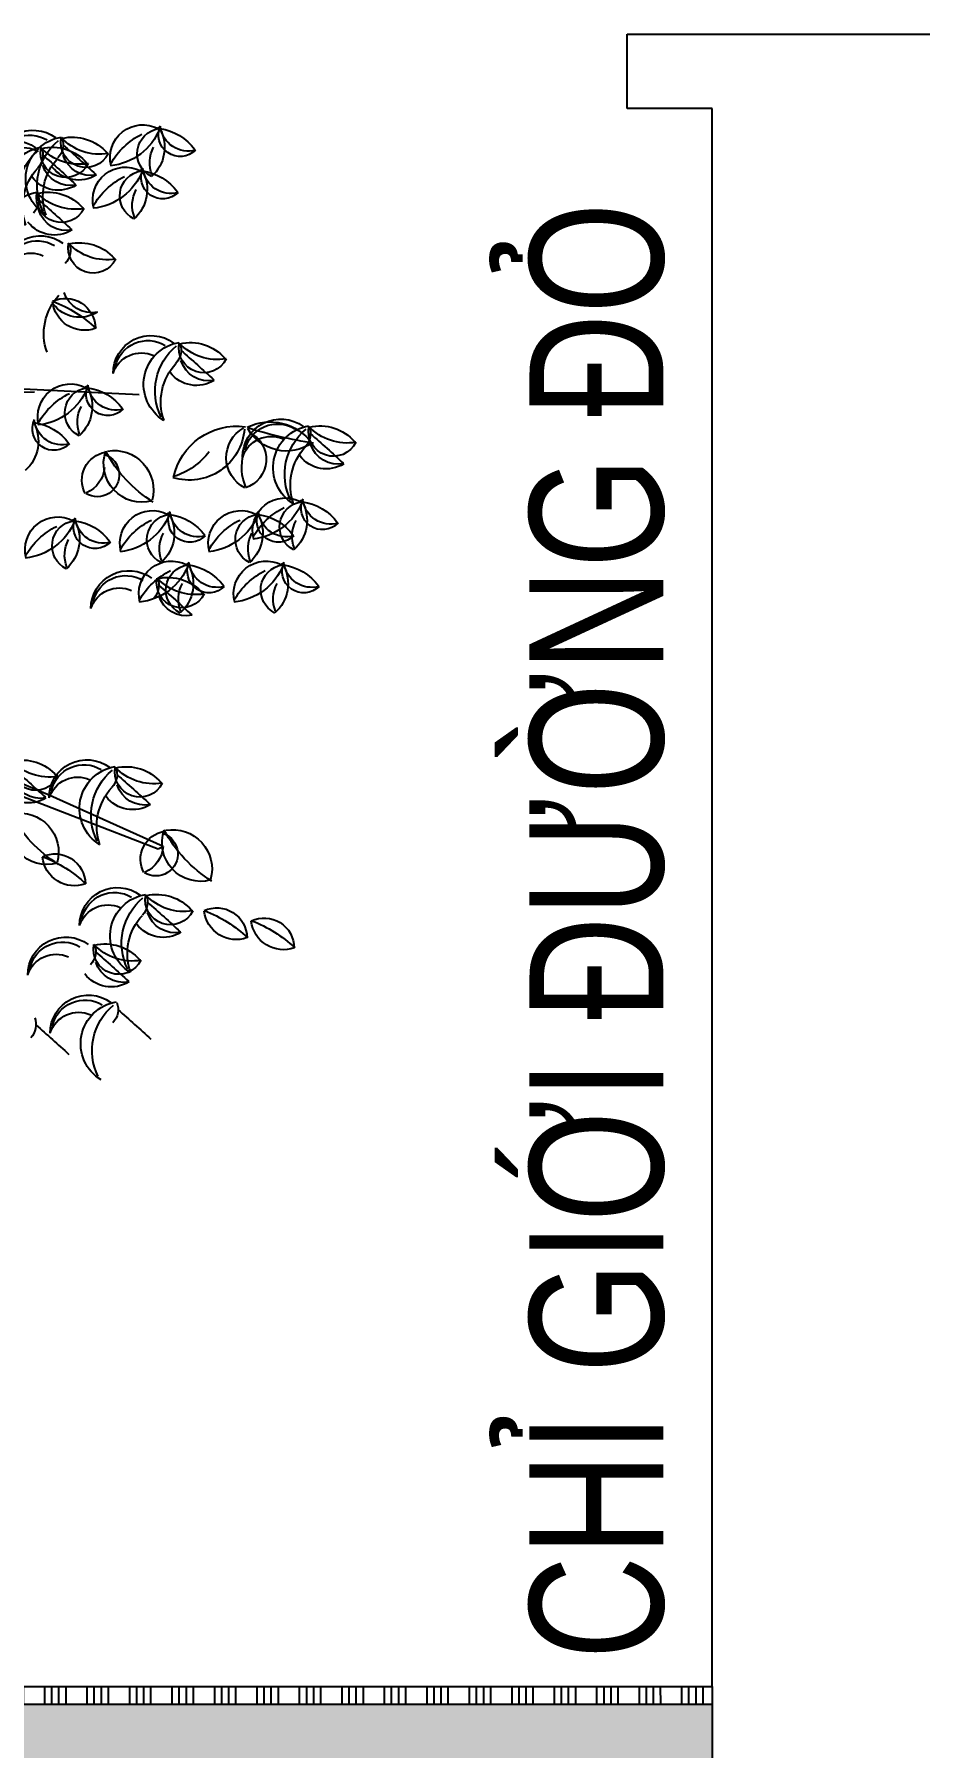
# Model space of a CAD drawing. Header units: metres. Extents: x 563124 to 573994, y 2062953 to 2068466.
# Drawn here: x 572955.2 to 572995.4, y 2065774 to 2065850.9 of the extents above; entities that cross this region are included whole.
import ezdxf

# ---------------------------------------------------------------- set-up
doc = ezdxf.new("R2010")
doc.units = ezdxf.units.M
doc.linetypes.add('ACAD_ISO06W100', pattern=[36, 24, -3, 0, -3, 0, -3, 0, -3])
for name, color, linetype in [('00 - hatch GT', 8, 'CONTINUOUS'), ('A', 7, 'CONTINUOUS'), ('GHICHUGIAOTHONG', 7, 'CONTINUOUS'), ('MC2', 9, 'CONTINUOUS'), ('MCN', 7, 'CONTINUOUS'), ('moi', 7, 'CONTINUOUS'), ('Muong', 5, 'CONTINUOUS')]:
    doc.layers.add(name, color=color, linetype=linetype)
doc.layers.add('Kichthuoc', color=86, linetype='CONTINUOUS', lineweight=25)
doc.styles.add('KTEN', font='VHAVAN.ttf')

# ---------------------------------------------------------------- blocks, each defined once
blk = doc.blocks.new('cay')
at = {"layer": 'A', "color": 86, "ltscale": 5}
for p, q in [((2.333, 13.071), (5.613, 12.909)), ((2.374, 12.903), (4.538, 12.937)), ((4.696, 8.791), (2.591, 9.667)), ((2.639, 9.467), (5.808, 8.244)), ((5.859, 8.265), (4.696, 8.791)), ((5.808, 8.244), (5.859, 8.265))]:
    blk.add_line(p, q, dxfattribs=at)
at = {"layer": 'A', "color": 86, "ltscale": 5, "extrusion": (0, 0, -1)}
for centre, major_axis, start_param, end_param in [((5.651, 15.344), (-0.238, 0.238), 5.238447, 7.555786), ((6.033, 15.577), (0.157, 0.157), 1.563048, 4.361475), ((4.316, 15.131), (0.276, 0.276), 3.927321, 6.134038), ((4.523, 15.235), (-0.276, 0.276), 5.498117, 7.704834), ((4.491, 15.232), (-0.242, 0.242), 5.711118, 7.611277), ((4.883, 15.125), (0.308, 0.308), 2.902039, 5.33862), ((5.167, 15.055), (-0.426, 0.426), 5.038191, 6.379846), ((4.631, 15.477), (-0.142, 0.142), 1.991008, 3.10573), ((5.066, 15.5), (0.182, 0.182), 1.244566, 4.118135), ((5.206, 15.916), (-0.38, 0.38), 3.758538, 4.745756), ((4.927, 15.082), (-0.334, 0.334), 0.556112, 1.642752), ((5.253, 15.872), (-0.436, 0.436), 2.738079, 3.818561), ((5.979, 14.904), (-0.537, 0.537), 6.017703, 6.605402), ((5.854, 15.383), (0.185, 0.185), 2.812715, 5.344999), ((5.471, 15.45), (-0.285, 0.285), 1.860342, 3.201623), ((5.817, 15.645), (0.00665, 0.00665), 3.545106, 7.450468), ((5.755, 15.113), (0.377, 0.377), -0.652013, 0.156712), ((6.117, 15.699), (-0.204, 0.204), 3.664091, 5.357812), ((4.426, 15.14), (-0.217, 0.217), 5.809939, 7.49128), ((4.675, 15.021), (-0.308, 0.308), 4.472835, 6.909417), ((4.96, 14.951), (-0.426, 0.426), 5.038191, 6.379846), ((4.424, 15.373), (0.142, 0.142), 0.420212, 1.534934), ((4.858, 15.396), (0.182, 0.182), 1.244566, 4.118135), ((5.202, 14.945), (0.409, 0.409), 3.587724, 4.676526), ((4.998, 15.812), (0.38, 0.38), 2.187742, 3.17496), ((4.719, 14.978), (-0.334, 0.334), 0.556112, 1.642752), ((-4.557, 4.784), (9.908, 9.908), -0.070986, -0.038668), ((-4.349, 4.887), (-9.908, 9.908), 1.49981, 1.532128), ((5.116, 15.458), (0.211, 0.211), 2.160582, 3.622054), ((5.116, 15.458), (0.211, 0.211), 2.160582, 3.622054), ((6.059, 15.289), (-0.239, 0.239), 5.123508, 5.994445), ((4.995, 14.841), (0.409, 0.409), 3.587724, 4.676526), ((4.784, 15.351), (0.242, 0.242), 1.795823, 3.271524), ((4.908, 15.354), (0.211, 0.211), 2.160582, 3.622054), ((4.908, 15.354), (0.211, 0.211), 2.160582, 3.622054), ((4.992, 15.455), (-0.242, 0.242), 3.366619, 4.84232), ((5.472, 14.909), (0.238, 0.238), 3.667651, 5.98499), ((5.074, 15.436), (-0.436, 0.436), 2.738079, 3.818561), ((5.8, 14.469), (0.537, 0.537), 4.446906, 5.034605), ((5.675, 14.948), (-0.185, 0.185), 4.383511, 6.915795), ((5.292, 15.015), (-0.285, 0.285), 1.860342, 3.201623), ((5.854, 15.142), (0.157, 0.157), 1.563048, 4.361475), ((5.638, 15.21), (-0.00665, 0.00665), 5.115902, 9.021265), ((5.576, 14.678), (-0.377, 0.377), 0.918783, 1.727508), ((5.938, 15.264), (0.204, 0.204), 2.093295, 3.787016), ((4.633, 14.559), (-0.308, 0.308), 4.472835, 6.909417), ((4.381, 14.911), (0.142, 0.142), 0.420212, 1.534934), ((4.816, 14.934), (-0.182, 0.182), 2.815363, 5.688932), ((4.956, 15.35), (0.38, 0.38), 2.187742, 3.17496), ((4.677, 14.517), (-0.334, 0.334), 0.556112, 1.642752), ((5.88, 14.854), (0.239, 0.239), 3.552711, 4.423649), ((-4.599, 4.322), (-9.908, 9.908), 1.49981, 1.532128), ((4.866, 14.893), (0.211, 0.211), 2.160582, 3.622054), ((4.866, 14.893), (0.211, 0.211), 2.160582, 3.622054), ((4.742, 14.89), (-0.242, 0.242), 3.366619, 4.84232), ((4.598, 14.15), (-0.276, 0.276), 5.498117, 7.704834), ((4.566, 14.147), (-0.242, 0.242), 5.711118, 7.611277), ((4.706, 14.392), (0.142, 0.142), 0.420212, 1.534934), ((5.141, 14.415), (-0.182, 0.182), 2.815363, 5.688932), ((5.281, 14.831), (0.38, 0.38), 2.187742, 3.17496), ((5.002, 13.997), (-0.334, 0.334), 0.556112, 1.642752), ((4.501, 14.056), (0.217, 0.217), 4.239143, 5.920483), ((5.212, 13.536), (0.409, 0.409), 3.587724, 4.676526), ((4.853, 13.586), (0.22, 0.22), -1.216832, 0.772059), ((5.126, 14.049), (0.211, 0.211), 2.160582, 3.622054), ((5.126, 14.049), (0.211, 0.211), 2.160582, 3.622054), ((5.052, 13.901), (-0.234, 0.234), 3.579392, 5.381695), ((4.23, 12.59), (-0.97, 0.97), 1.156858, 1.539962), ((5.002, 14.046), (0.242, 0.242), 1.795823, 3.271524), ((5.735, 13.125), (-0.276, 0.276), 5.498117, 7.704834), ((5.703, 13.122), (-0.242, 0.242), 5.711118, 7.611277), ((6.094, 13.015), (0.308, 0.308), 2.902039, 5.33862), ((6.379, 12.945), (0.426, 0.426), 3.467395, 4.80905), ((5.843, 13.367), (0.142, 0.142), 0.420212, 1.534934), ((6.277, 13.39), (0.182, 0.182), 1.244566, 4.118135), ((6.417, 13.806), (0.38, 0.38), 2.187742, 3.17496), ((6.138, 12.972), (-0.334, 0.334), 0.556112, 1.642752), ((5.637, 13.031), (0.217, 0.217), 4.239143, 5.920483), ((6.414, 12.835), (-0.409, 0.409), 5.158521, 6.247323), ((-3.138, 2.777), (-9.908, 9.908), 1.49981, 1.532128), ((6.327, 13.348), (0.211, 0.211), 2.160582, 3.622054), ((6.327, 13.348), (0.211, 0.211), 2.160582, 3.622054), ((4.908, 12.682), (-0.238, 0.238), 5.238447, 7.555786), ((6.203, 13.345), (0.242, 0.242), 1.795823, 3.271524), ((4.51, 13.21), (0.436, 0.436), 1.167283, 2.247765), ((5.236, 12.242), (-0.537, 0.537), 6.017703, 6.605402), ((5.111, 12.721), (0.185, 0.185), 2.812715, 5.344999), ((4.728, 12.788), (0.285, 0.285), 0.289545, 1.630827), ((5.291, 12.915), (-0.157, 0.157), 3.133844, 5.932271), ((5.074, 12.983), (-0.00665, 0.00665), 5.115902, 9.021265), ((5.012, 12.451), (0.377, 0.377), -0.652013, 0.156712), ((5.374, 13.037), (-0.204, 0.204), 3.664091, 5.357812), ((5.316, 12.627), (-0.239, 0.239), 5.123508, 5.994445), ((7.066, 12.268), (-0.276, 0.276), 5.498117, 7.704834), ((6.958, 12.098), (-0.375, 0.375), 0.326398, 1.725779), ((4.175, 12.43), (-0.285, 0.285), 1.860342, 3.201623), ((4.738, 12.558), (0.157, 0.157), 1.563048, 4.361475), ((4.459, 12.094), (-0.377, 0.377), 0.918783, 1.727508), ((4.822, 12.68), (0.204, 0.204), 2.093295, 3.787016), ((6.127, 12.599), (0.402, 0.402), 0.86234, 2.652855), ((6.615, 11.923), (0.468, 0.468), 4.128775, 5.634405), ((6.857, 12.262), (-0.247, 0.247), 4.396524, 6.561294), ((7.034, 12.265), (-0.242, 0.242), 5.711118, 7.611277), ((6.609, 12.244), (0.218, 0.218), -0.325702, 2.039209), ((8.048, 16.711), (3.075, 3.075), 2.505018, 2.664447), ((7.127, 12.789), (0.325, 0.325), 1.757159, 3.40724), ((7.425, 12.158), (-0.308, 0.308), 4.472835, 6.909417), ((7.71, 12.088), (0.426, 0.426), 3.467395, 4.80905), ((7.174, 12.51), (0.142, 0.142), 0.420212, 1.534934), ((7.609, 12.533), (-0.182, 0.182), 2.815363, 5.688932), ((7.749, 12.949), (0.38, 0.38), 2.187742, 3.17496), ((7.47, 12.115), (-0.334, 0.334), 0.556112, 1.642752), ((-1.807, 1.92), (-9.908, 9.908), 1.49981, 1.532128), ((5.642, 12.198), (0.279, 0.279), 2.088759, 4.264312), ((6.482, 12.972), (0.971, 0.971), 2.912087, 3.439363), ((5.355, 11.93), (-0.286, 0.286), 0.614746, 2.622486), ((5.741, 12.781), (-0.53, 0.53), 3.01483, 3.620465), ((6.969, 12.173), (0.217, 0.217), 4.239143, 5.920483), ((7.745, 11.978), (-0.409, 0.409), 5.158521, 6.247323), ((7.659, 12.491), (0.211, 0.211), 2.160582, 3.622054), ((7.659, 12.491), (0.211, 0.211), 2.160582, 3.622054), ((5.316, 12.03), (-0.206, 0.206), 5.007198, 6.905219), ((5.183, 12.084), (-0.159, 0.159), 1.150101, 4.47849), ((4.941, 12.189), (0.225, 0.225), 0.874292, 1.93343), ((7.163, 12.16), (0.351, 0.351), 3.505368, 4.213137), ((7.535, 12.488), (-0.242, 0.242), 3.366619, 4.84232), ((7.115, 11.511), (-0.238, 0.238), 5.238447, 7.555786), ((6.717, 12.038), (0.436, 0.436), 1.167283, 2.247765), ((7.318, 11.549), (0.185, 0.185), 2.812715, 5.344999), ((6.935, 11.616), (0.285, 0.285), 0.289545, 1.630827), ((7.498, 11.743), (0.157, 0.157), 1.563048, 4.361475), ((7.281, 11.812), (-0.00665, 0.00665), 5.115902, 9.021265), ((7.219, 11.279), (0.377, 0.377), -0.652013, 0.156712), ((7.581, 11.866), (0.204, 0.204), 2.093295, 3.787016), ((4.777, 11.316), (0.238, 0.238), 3.667651, 5.98499), ((5.159, 11.549), (0.157, 0.157), 1.563048, 4.361475), ((4.943, 11.617), (-0.00665, 0.00665), 5.115902, 9.021265), ((5.243, 11.671), (0.204, 0.204), 2.093295, 3.787016), ((5.751, 11.381), (0.238, 0.238), 3.667651, 5.98499), ((5.353, 11.908), (-0.436, 0.436), 2.738079, 3.818561), ((6.079, 10.941), (0.537, 0.537), 4.446906, 5.034605), ((5.954, 11.419), (-0.185, 0.185), 4.383511, 6.915795), ((5.571, 11.486), (0.285, 0.285), 0.289545, 1.630827), ((6.134, 11.614), (0.157, 0.157), 1.563048, 4.361475), ((5.917, 11.682), (-0.00665, 0.00665), 5.115902, 9.021265), ((5.855, 11.15), (-0.377, 0.377), 0.918783, 1.727508), ((6.217, 11.736), (0.204, 0.204), 2.093295, 3.787016), ((6.66, 11.381), (0.238, 0.238), 3.667651, 5.98499), ((6.263, 11.908), (-0.436, 0.436), 2.738079, 3.818561), ((6.989, 10.941), (0.537, 0.537), 4.446906, 5.034605), ((6.863, 11.419), (-0.185, 0.185), 4.383511, 6.915795), ((6.48, 11.486), (0.285, 0.285), 0.289545, 1.630827), ((7.443, 11.07), (0.537, 0.537), 4.446906, 5.034605), ((7.043, 11.614), (0.157, 0.157), 1.563048, 4.361475), ((6.827, 11.682), (-0.00665, 0.00665), 5.115902, 9.021265), ((6.764, 11.15), (-0.377, 0.377), 0.918783, 1.727508), ((7.127, 11.736), (0.204, 0.204), 2.093295, 3.787016), ((4.379, 11.843), (-0.436, 0.436), 2.738079, 3.818561), ((5.105, 10.876), (0.537, 0.537), 4.446906, 5.034605), ((4.98, 11.354), (0.185, 0.185), 2.812715, 5.344999), ((4.597, 11.421), (0.285, 0.285), 0.289545, 1.630827), ((4.881, 11.085), (-0.377, 0.377), 0.918783, 1.727508), ((6.159, 11.325), (0.239, 0.239), 3.552711, 4.423649), ((7.069, 11.325), (0.239, 0.239), 3.552711, 4.423649), ((7.523, 11.455), (-0.239, 0.239), 5.123508, 5.994445), ((5.185, 11.26), (0.239, 0.239), 3.552711, 4.423649), ((5.508, 10.71), (0.276, 0.276), 3.927321, 6.134038), ((5.946, 10.862), (-0.238, 0.238), 5.238447, 7.555786), ((5.548, 11.389), (-0.436, 0.436), 2.738079, 3.818561), ((6.274, 10.421), (0.537, 0.537), 4.446906, 5.034605), ((6.149, 10.9), (-0.185, 0.185), 4.383511, 6.915795), ((5.766, 10.967), (0.285, 0.285), 0.289545, 1.630827), ((6.329, 11.094), (-0.157, 0.157), 3.133844, 5.932271), ((6.112, 11.163), (-0.00665, 0.00665), 5.115902, 9.021265), ((6.05, 10.63), (0.377, 0.377), -0.652013, 0.156712), ((6.412, 11.217), (-0.204, 0.204), 3.664091, 5.357812), ((6.92, 10.862), (-0.238, 0.238), 5.238447, 7.555786), ((6.522, 11.389), (-0.436, 0.436), 2.738079, 3.818561), ((7.248, 10.421), (0.537, 0.537), 4.446906, 5.034605), ((7.123, 10.9), (-0.185, 0.185), 4.383511, 6.915795), ((6.74, 10.967), (-0.285, 0.285), 1.860342, 3.201623), ((7.303, 11.094), (-0.157, 0.157), 3.133844, 5.932271), ((7.086, 11.163), (-0.00665, 0.00665), 5.115902, 9.021265), ((7.024, 10.63), (0.377, 0.377), -0.652013, 0.156712), ((7.386, 11.217), (-0.204, 0.204), 3.664091, 5.357812), ((5.41, 10.616), (0.217, 0.217), 4.239143, 5.920483), ((5.475, 10.707), (0.242, 0.242), 4.140322, 6.04048), ((5.615, 10.952), (0.142, 0.142), 0.420212, 1.534934), ((6.05, 10.975), (-0.182, 0.182), 2.815363, 5.688932), ((6.19, 11.391), (0.38, 0.38), 2.187742, 3.17496), ((5.911, 10.558), (-0.334, 0.334), 0.556112, 1.642752), ((-3.365, 0.363), (9.908, 9.908), -0.070986, -0.038668), ((6.354, 10.806), (-0.239, 0.239), 5.123508, 5.994445), ((7.328, 10.806), (-0.239, 0.239), 5.123508, 5.994445), ((6.1, 10.934), (0.211, 0.211), 2.160582, 3.622054), ((6.1, 10.934), (0.211, 0.211), 2.160582, 3.622054), ((4.408, 8.683), (-0.334, 0.334), 0.556112, 1.642752), ((5.077, 8.767), (-0.276, 0.276), 5.498117, 7.704834), ((4.547, 9.101), (0.182, 0.182), 1.244566, 4.118135), ((4.687, 9.517), (0.38, 0.38), 2.187742, 3.17496), ((-4.868, -1.512), (9.908, 9.908), -0.070986, -0.038668), ((4.98, 8.672), (0.217, 0.217), 4.239143, 5.920483), ((5.045, 8.764), (-0.242, 0.242), 5.711118, 7.611277), ((5.436, 8.657), (-0.308, 0.308), 4.472835, 6.909417), ((5.721, 8.587), (0.426, 0.426), 3.467395, 4.80905), ((5.185, 9.009), (0.142, 0.142), 0.420212, 1.534934), ((5.62, 9.032), (-0.182, 0.182), 2.815363, 5.688932), ((5.76, 9.448), (0.38, 0.38), 2.187742, 3.17496), ((5.481, 8.614), (-0.334, 0.334), 0.556112, 1.642752), ((-3.796, -1.581), (-9.908, 9.908), 1.49981, 1.532128), ((4.473, 9.056), (0.242, 0.242), 1.795823, 3.271524), ((4.597, 9.059), (0.211, 0.211), 2.160582, 3.622054), ((4.597, 9.059), (0.211, 0.211), 2.160582, 3.622054), ((5.756, 8.477), (-0.409, 0.409), 5.158521, 6.247323), ((5.67, 8.99), (0.211, 0.211), 2.160582, 3.622054), ((5.67, 8.99), (0.211, 0.211), 2.160582, 3.622054), ((4.381, 8.207), (-0.286, 0.286), 0.614746, 2.622486), ((5.546, 8.987), (-0.242, 0.242), 3.366619, 4.84232), ((4.667, 8.475), (0.279, 0.279), 2.088759, 4.264312), ((5.508, 9.249), (0.971, 0.971), 2.912087, 3.439363), ((5.957, 8.035), (-0.286, 0.286), 0.614746, 2.622486), ((5.918, 8.135), (-0.206, 0.206), 5.007198, 6.905219), ((5.785, 8.189), (-0.159, 0.159), 1.150101, 4.47849), ((6.243, 8.303), (-0.279, 0.279), 3.659555, 5.835108), ((7.084, 9.077), (0.971, 0.971), 2.912087, 3.439363), ((4.749, 7.879), (0.22, 0.22), -1.216832, 0.772059), ((4.948, 8.194), (-0.234, 0.234), 3.579392, 5.381695), ((4.126, 6.883), (-0.97, 0.97), 1.156858, 1.539962), ((5.543, 8.294), (0.225, 0.225), 0.874292, 1.93343), ((5.391, 7.454), (0.276, 0.276), 3.927321, 6.134038), ((5.359, 7.452), (-0.242, 0.242), 5.711118, 7.611277), ((5.75, 7.344), (-0.308, 0.308), 4.472835, 6.909417), ((5.499, 7.696), (-0.142, 0.142), 1.991008, 3.10573), ((5.933, 7.719), (0.182, 0.182), 1.244566, 4.118135), ((6.074, 8.135), (0.38, 0.38), 2.187742, 3.17496), ((5.794, 7.302), (-0.334, 0.334), 0.556112, 1.642752), ((5.293, 7.36), (0.217, 0.217), 4.239143, 5.920483), ((6.035, 7.274), (-0.426, 0.426), 5.038191, 6.379846), ((-3.482, -2.893), (-9.908, 9.908), 1.49981, 1.532128), ((5.984, 7.678), (0.211, 0.211), 2.160582, 3.622054), ((5.984, 7.678), (0.211, 0.211), 2.160582, 3.622054), ((6.41, 7.325), (0.22, 0.22), -1.216832, 0.772059), ((6.609, 7.641), (-0.234, 0.234), 3.579392, 5.381695), ((5.788, 6.329), (0.97, 0.97), -0.413939, -0.030834), ((6.07, 7.165), (0.409, 0.409), 3.587724, 4.676526), ((5.86, 7.675), (0.242, 0.242), 1.795823, 3.271524), ((6.895, 7.221), (0.22, 0.22), -1.216832, 0.772059), ((7.094, 7.537), (-0.234, 0.234), 3.579392, 5.381695), ((6.272, 6.226), (-0.97, 0.97), 1.156858, 1.539962), ((4.858, 6.946), (0.276, 0.276), 3.927321, 6.134038), ((4.826, 6.943), (-0.242, 0.242), 5.711118, 7.611277), ((4.966, 7.188), (-0.142, 0.142), 1.991008, 3.10573), ((5.4, 7.211), (0.182, 0.182), 1.244566, 4.118135), ((5.541, 7.627), (0.38, 0.38), 2.187742, 3.17496), ((5.261, 6.793), (-0.334, 0.334), 0.556112, 1.642752), ((4.76, 6.852), (0.217, 0.217), 4.239143, 5.920483), ((-4.015, -3.402), (9.908, 9.908), -0.070986, -0.038668), ((5.451, 7.169), (0.211, 0.211), 2.160582, 3.622054), ((5.451, 7.169), (0.211, 0.211), 2.160582, 3.622054), ((5.327, 7.166), (-0.242, 0.242), 3.366619, 4.84232), ((5.089, 6.35), (-0.276, 0.276), 5.498117, 7.704834), ((5.056, 6.347), (-0.242, 0.242), 5.711118, 7.611277), ((4.991, 6.256), (0.217, 0.217), 4.239143, 5.920483), ((5.448, 6.24), (-0.308, 0.308), 4.472835, 6.909417), ((5.732, 6.17), (0.426, 0.426), 3.467395, 4.80905), ((5.196, 6.592), (0.142, 0.142), 0.420212, 1.534934), ((-3.784, -3.997), (-9.908, 9.908), 1.49981, 1.532128), ((4.352, 6.436), (0.142, 0.142), 0.420212, 1.534934), ((-4.628, -4.153), (-9.908, 9.908), 1.49981, 1.532128)]:
    blk.add_ellipse(centre, major_axis=major_axis, ratio=1, start_param=start_param, end_param=end_param, dxfattribs=at)

msp = doc.modelspace()

# ---------------------------------------------------------------- hatches: boundary and pattern name
at = {"layer": '00 - hatch GT', "lineweight": -3}
h = msp.add_hatch(dxfattribs=at)
h.set_pattern_fill('AR-SAND', color=251, scale=0.1, style=0)
h.set_pattern_definition([(37.5, (4514.3622, 511.521), (-0.1600031296, 4.894132373), [0, -3.8608, 0, -4.318, 0, -4.1275]), (7.5, (4514.362, 511.521), (4.495232831, 7.168251006), [0, -2.0828, 0, -3.4798, 0, -1.3335]), (327.5, (4511.238, 511.521), (7.909923702, 0.014371847), [0, -1.27, 0, -4.572, 0, -5.969]), (317.5, (4511.238, 511.521), (7.635564525, 2.229293233), [0, -0.635, 0, -2.9972, 0, -3.429])])
h.paths.add_polyline_path([(572385.646, 2065770.291), (572385.646, 2065724.285), (572985.646, 2065724.285), (572985.64, 2065775.974), (572865.64, 2065775.974), (572865.574, 2065770.292), (572665.646, 2065772.595), (572665.646, 2065781.808), (572585.646, 2065781.808), (572585.646, 2065772.595)])
at = {"layer": 'MC2', "linetype": 'Continuous', "lineweight": -3}
h = msp.add_hatch(dxfattribs=at)
h.set_pattern_fill('ANSI34', color=256, scale=0.1, angle=45, style=0)
h.set_pattern_definition([(90, (1139153.1405, -2981.2479), (1.905, 3e-16), []), (90, (1139152.823, -2980.9304), (1.905, 3e-16), []), (90, (1139152.5055, -2980.6129), (1.905, 3e-16), []), (90, (1139152.188, -2980.2954), (1.905, 3e-16), [])])
h.paths.add_polyline_path([(572985.646, 2065775.974), (572985.646, 2065776.774), (572880.646, 2065776.774), (572880.646, 2065775.974)])

# ---------------------------------------------------------------- linework, layer by layer
at = {"layer": 'GHICHUGIAOTHONG', "color": 2, "linetype": 'Continuous', "lineweight": -3}
for p, q in [((572981.832, 2065847.548), (572981.832, 2065850.872)), ((572981.832, 2065850.872), (572995.399, 2065850.872)), ((572985.646, 2065847.548), (572981.832, 2065847.548))]:
    msp.add_line(p, q, dxfattribs=at)
at = {"layer": 'Kichthuoc', "color": 50, "linetype": 'Continuous', "lineweight": -3}
msp.add_line((572985.646, 2065776.774), (572985.646, 2065847.548), dxfattribs=at)
at = {"layer": 'MC2', "color": 2, "linetype": 'Continuous', "lineweight": -3}
msp.add_line((572985.646, 2065776.774), (572985.646, 2065724.285), dxfattribs=at)
at = {"layer": 'Muong', "color": 50, "linetype": 'Continuous', "lineweight": -3}
for p, q in [((572865.646, 2065776.774), (572985.646, 2065776.774)), ((572865.64, 2065775.974), (572985.64, 2065775.974))]:
    msp.add_line(p, q, dxfattribs=at)

# ---------------------------------------------------------------- block references
at = {"layer": 'MCN', "color": 43, "linetype": 'ACAD_ISO06W100', "lineweight": -3, "xscale": 4.365362820914015, "yscale": 4.365362821146846, "zscale": 4.365362820958326, "rotation": 359.9999999877763}
msp.add_blockref('cay', (572935.44, 2065778.36), dxfattribs=at)

# ---------------------------------------------------------------- texts
at = {"layer": 'moi', "color": 2, "linetype": 'Continuous', "lineweight": -3, "style": 'KTEN', "width": 0.8}
msp.add_text('ChØ giíi ®\xadêng ®á', height=6, rotation=90, dxfattribs=at).set_placement((572983.448, 2065777.986))

doc.saveas('drawing.dxf')
